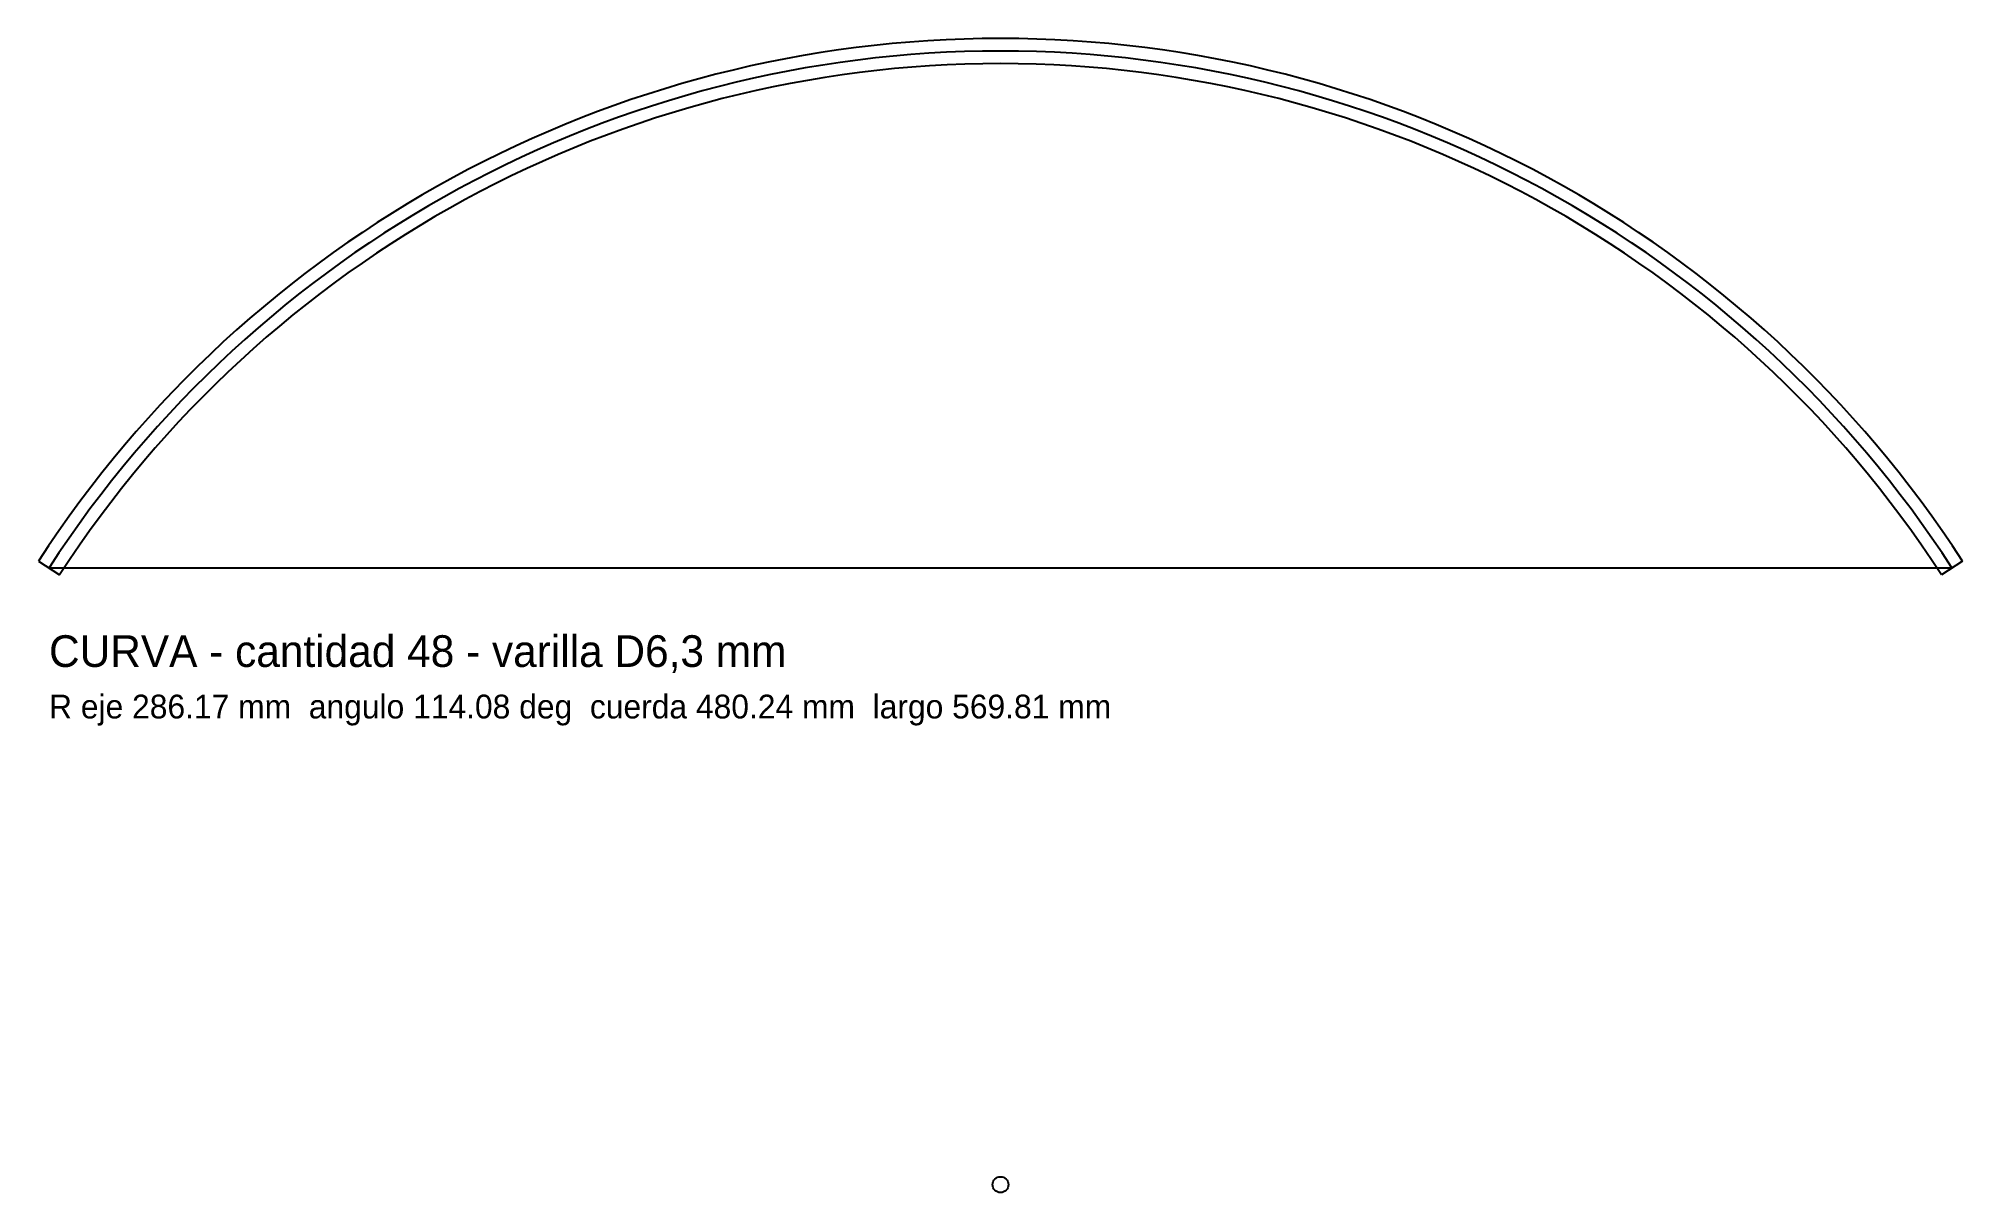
# Model space of a CAD drawing. Header units: millimetres. Extents: x -243 to 243, y -158 to 134.
import ezdxf

# ---------------------------------------------------------------- set-up
doc = ezdxf.new("R2010")
doc.units = ezdxf.units.MM

msp = doc.modelspace()

# ---------------------------------------------------------------- linework, layer by layer
at = {"layer": 'CONTORNO'}
for p, q in [((-242.7826, 1.7273), (-237.4545, -1.7273)), ((242.7826, 1.7273), (237.4545, -1.7273))]:
    msp.add_line(p, q, dxfattribs=at)
for radius in [289.3481, 282.9981]:
    msp.add_arc((0, -155.686), radius, 32.9582, 147.0418, dxfattribs=at)
at = {"layer": 'EJE'}
msp.add_arc((0, -155.686), 286.1731, 32.9582, 147.0418, dxfattribs=at)
at = {"layer": 'REFERENCIA'}
msp.add_line((-240.1186, 0), (240.1186, 0), dxfattribs=at)
msp.add_circle((0, -155.686), 2, dxfattribs=at)

# ---------------------------------------------------------------- texts
at = {"layer": 'TEXTO'}
for s, height, p in [('CURVA - cantidad 48 - varilla D6,3 mm', 8, (-240.1186, -25)), ('R eje 286.17 mm  angulo 114.08 deg  cuerda 480.24 mm  largo 569.81 mm', 6, (-240.1186, -38))]:
    msp.add_text(s, height=height, dxfattribs=at).set_placement(p)

doc.saveas('drawing.dxf')
